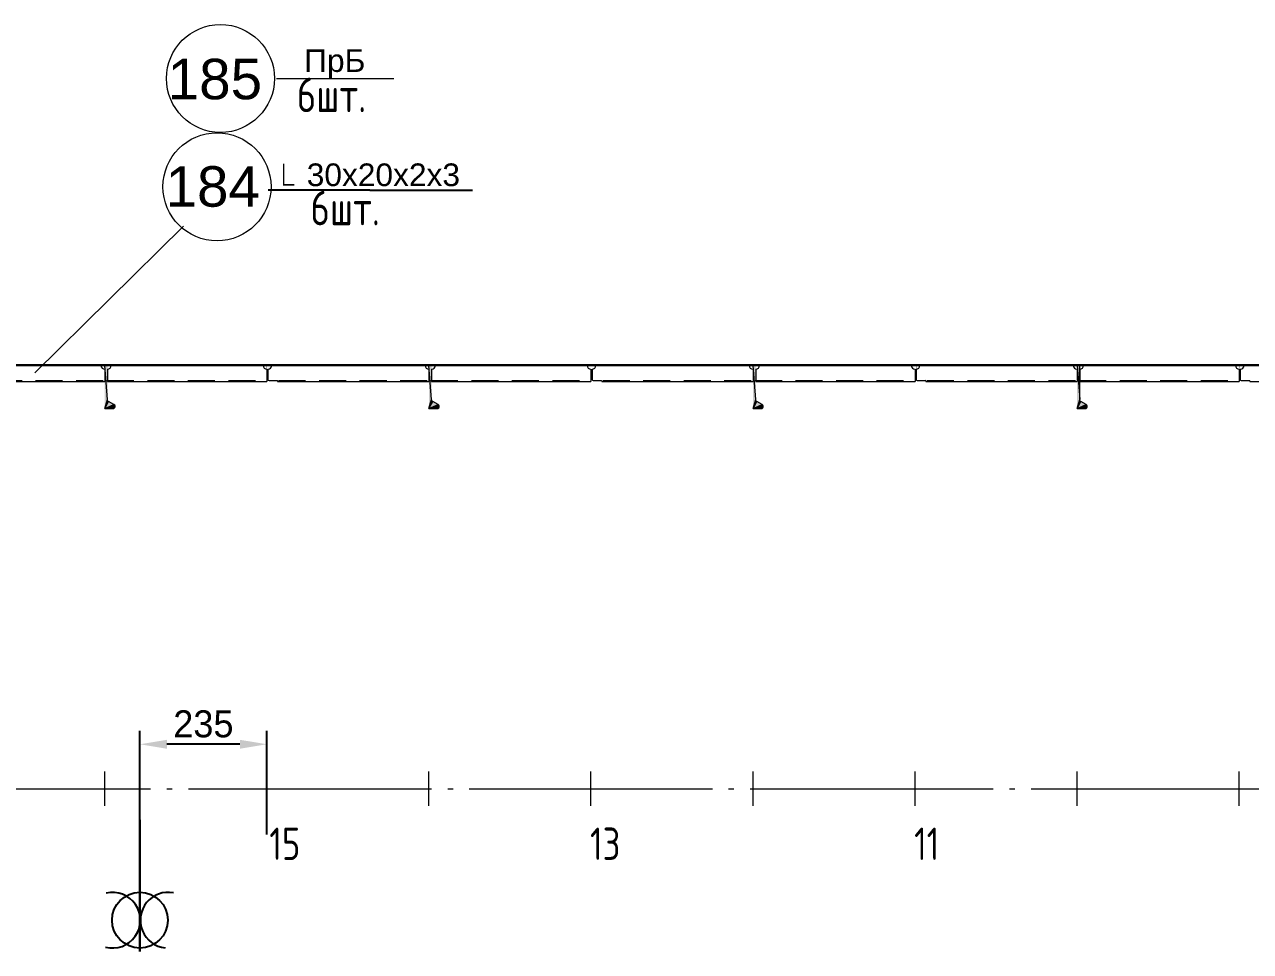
# Model space of a CAD drawing. Header units: millimetres. Extents: x 149544 to 197467, y -3118 to 25363.
# Drawn here: x 174764 to 177033, y 12224 to 13941 of the extents above; entities that cross this region are included whole.
import ezdxf

# ---------------------------------------------------------------- set-up
doc = ezdxf.new("R2010")
doc.units = ezdxf.units.MM
doc.header["$MEASUREMENT"] = 0
for name, pattern in [('K5LT32768', [0]), ('K5LT32769', [0]), ('K5LT32790', [520, 450, -30, 10, -30]), ('K5LT32791', [0]), ('K5LT32795', [75, 50, -25])]:
    doc.linetypes.add(name, pattern=pattern)
doc.layers.add('pen_035', color=1, linetype='Continuous')
doc.layers.add('pen_7', color=1, linetype='Continuous')
doc.styles.add('KTEXTSTYLE', font='GOST_AU.SHX', dxfattribs={"width": 0.96, "height": 5})
doc.styles.add('style5', font='arial.ttf', dxfattribs={"height": 3})
doc.dimstyles.new('PB5', dxfattribs={"dimscale": 20, "dimtxt": 2.5, "dimasz": 2.5, "dimexe": 1.25, "dimexo": 0, "dimtad": 1, "dimdec": 0, "dimlfac": 0.25, "dimtxsty": 'Standard', "dimcen": 2.5, "dimclrd": 7, "dimclre": 7, "dimclrt": 4, "dimadec": 0, "dimazin": 0, "dimtfac": 1, "dimtdec": 0, "dimtmove": 0, "dimatfit": 3, "dimfxl": 1.25, "dimarcsym": 0})

# ---------------------------------------------------------------- blocks, each defined once
blk = doc.blocks.new('U1290')
at = {"layer": 'pen_035', "color": 1, "linetype": 'K5LT32769', "lineweight": 18, "true_color": 0xff0000}
for p in [(-158779, -2012.6), (-158764, -2012.6)]:
    blk.add_line(p, (-158762.3, -2012.2), dxfattribs=at)
blk = doc.blocks.new('U1291')
at = {"layer": 'pen_035', "color": 1, "linetype": 'K5LT32769', "lineweight": 18, "true_color": 0xff0000}
for p in [(-158779, -2012.6), (-158762.3, -2012.2)]:
    blk.add_line(p, (-158760.9, -2011.2), dxfattribs=at)
blk = doc.blocks.new('U1292')
at = {"layer": 'pen_035', "color": 1, "linetype": 'K5LT32769', "lineweight": 18, "true_color": 0xff0000}
for p in [(-158779, -2012.6), (-158760.9, -2011.2)]:
    blk.add_line(p, (-158760.1, -2009.6), dxfattribs=at)
blk = doc.blocks.new('U1293')
at = {"layer": 'pen_035', "color": 1, "linetype": 'K5LT32769', "lineweight": 18, "true_color": 0xff0000}
for p in [(-158779, -2012.6), (-158760.1, -2009.6)]:
    blk.add_line(p, (-158760.1, -2007.9), dxfattribs=at)
blk = doc.blocks.new('U1294')
at = {"layer": 'pen_035', "color": 1, "linetype": 'K5LT32769', "lineweight": 18, "true_color": 0xff0000}
for p in [(-158779, -2012.6), (-158760.1, -2007.9)]:
    blk.add_line(p, (-158760.7, -2006.3), dxfattribs=at)
blk = doc.blocks.new('U1295')
at = {"layer": 'pen_035', "color": 1, "linetype": 'K5LT32769', "lineweight": 18, "true_color": 0xff0000}
for p in [(-158779, -2012.6), (-158760.7, -2006.3)]:
    blk.add_line(p, (-158762, -2005.1), dxfattribs=at)
blk = doc.blocks.new('U1296')
at = {"layer": 'pen_035', "color": 1, "linetype": 'K5LT32769', "lineweight": 18, "true_color": 0xff0000}
for p in [(-158779, -2012.6), (-158762, -2005.1)]:
    blk.add_line(p, (-158772, -1999.4), dxfattribs=at)
blk = doc.blocks.new('U1297')
at = {"layer": 'pen_035', "color": 1, "linetype": 'K5LT32769', "lineweight": 18, "true_color": 0xff0000}
for p in [(-158779, -2012.6), (-158772, -1999.4)]:
    blk.add_line(p, (-158773.1, -1998.5), dxfattribs=at)
blk = doc.blocks.new('U1298')
at = {"layer": 'pen_035', "color": 1, "linetype": 'K5LT32769', "lineweight": 18, "true_color": 0xff0000}
for p in [(-158779, -2012.6), (-158773.1, -1998.5)]:
    blk.add_line(p, (-158773.8, -1997.3), dxfattribs=at)
blk = doc.blocks.new('U1299')
at = {"layer": 'pen_035', "color": 1, "linetype": 'K5LT32769', "lineweight": 18, "true_color": 0xff0000}
for p in [(-158779, -2012.6), (-158773.8, -1997.3)]:
    blk.add_line(p, (-158774, -1995.9), dxfattribs=at)
blk = doc.blocks.new('U1300')
at = {"layer": 'pen_035', "color": 1, "linetype": 'K5LT32769', "lineweight": 18, "true_color": 0xff0000}
blk.add_line((-158779, -2012.6), (-158774, -1995.9), dxfattribs=at)
blk = doc.blocks.new('U1301')
at = {"layer": 'pen_035', "color": 1, "linetype": 'K5LT32769', "lineweight": 18, "true_color": 0xff0000}
for p in [(-158774, -1995.9), (-158774, -1932.6)]:
    blk.add_line(p, (-158779, -1932.6), dxfattribs=at)
blk = doc.blocks.new('U1302')
at = {"layer": 'pen_035', "color": 1, "linetype": 'K5LT32769', "lineweight": 18, "true_color": 0xff0000}
for p, q in [((-158179, -1932.6), (-158174, -1995.9)), ((-158179, -1932.6), (-158174, -1932.6)), ((-158174, -1995.9), (-158174, -1932.6))]:
    blk.add_line(p, q, dxfattribs=at)
blk = doc.blocks.new('U1303')
at = {"layer": 'pen_035', "color": 1, "linetype": 'K5LT32769', "lineweight": 18, "true_color": 0xff0000}
for p in [(-158179, -2012.6), (-158164, -2012.6)]:
    blk.add_line(p, (-158162.3, -2012.2), dxfattribs=at)
blk = doc.blocks.new('U1304')
at = {"layer": 'pen_035', "color": 1, "linetype": 'K5LT32769', "lineweight": 18, "true_color": 0xff0000}
for p in [(-158179, -2012.6), (-158162.3, -2012.2)]:
    blk.add_line(p, (-158160.9, -2011.2), dxfattribs=at)
blk = doc.blocks.new('U1305')
at = {"layer": 'pen_035', "color": 1, "linetype": 'K5LT32769', "lineweight": 18, "true_color": 0xff0000}
for p in [(-158179, -2012.6), (-158160.9, -2011.2)]:
    blk.add_line(p, (-158160.1, -2009.6), dxfattribs=at)
blk = doc.blocks.new('U1306')
at = {"layer": 'pen_035', "color": 1, "linetype": 'K5LT32769', "lineweight": 18, "true_color": 0xff0000}
for p in [(-158179, -2012.6), (-158160.1, -2009.6)]:
    blk.add_line(p, (-158160.1, -2007.9), dxfattribs=at)
blk = doc.blocks.new('U1307')
at = {"layer": 'pen_035', "color": 1, "linetype": 'K5LT32769', "lineweight": 18, "true_color": 0xff0000}
for p in [(-158179, -2012.6), (-158160.1, -2007.9)]:
    blk.add_line(p, (-158160.7, -2006.3), dxfattribs=at)
blk = doc.blocks.new('U1308')
at = {"layer": 'pen_035', "color": 1, "linetype": 'K5LT32769', "lineweight": 18, "true_color": 0xff0000}
for p in [(-158179, -2012.6), (-158160.7, -2006.3)]:
    blk.add_line(p, (-158162, -2005.1), dxfattribs=at)
blk = doc.blocks.new('U1309')
at = {"layer": 'pen_035', "color": 1, "linetype": 'K5LT32769', "lineweight": 18, "true_color": 0xff0000}
for p in [(-158179, -2012.6), (-158162, -2005.1)]:
    blk.add_line(p, (-158172, -1999.4), dxfattribs=at)
blk = doc.blocks.new('U1310')
at = {"layer": 'pen_035', "color": 1, "linetype": 'K5LT32769', "lineweight": 18, "true_color": 0xff0000}
for p in [(-158179, -2012.6), (-158172, -1999.4)]:
    blk.add_line(p, (-158173.1, -1998.5), dxfattribs=at)
blk = doc.blocks.new('U1311')
at = {"layer": 'pen_035', "color": 1, "linetype": 'K5LT32769', "lineweight": 18, "true_color": 0xff0000}
for p in [(-158179, -2012.6), (-158173.1, -1998.5)]:
    blk.add_line(p, (-158173.8, -1997.3), dxfattribs=at)
blk = doc.blocks.new('U1312')
at = {"layer": 'pen_035', "color": 1, "linetype": 'K5LT32769', "lineweight": 18, "true_color": 0xff0000}
for p in [(-158179, -2012.6), (-158173.8, -1997.3)]:
    blk.add_line(p, (-158174, -1995.9), dxfattribs=at)
blk = doc.blocks.new('U1313')
at = {"layer": 'pen_035', "color": 1, "linetype": 'K5LT32769', "lineweight": 18, "true_color": 0xff0000}
blk.add_line((-158179, -2012.6), (-158174, -1995.9), dxfattribs=at)
blk = doc.blocks.new('U1326')
at = {"layer": 'pen_035', "color": 1, "linetype": 'K5LT32769', "lineweight": 18, "true_color": 0xff0000}
for p in [(-159979, -2012.6), (-159964, -2012.6)]:
    blk.add_line(p, (-159962.3, -2012.2), dxfattribs=at)
blk = doc.blocks.new('U1327')
at = {"layer": 'pen_035', "color": 1, "linetype": 'K5LT32769', "lineweight": 18, "true_color": 0xff0000}
for p in [(-159979, -2012.6), (-159962.3, -2012.2)]:
    blk.add_line(p, (-159960.9, -2011.2), dxfattribs=at)
blk = doc.blocks.new('U1328')
at = {"layer": 'pen_035', "color": 1, "linetype": 'K5LT32769', "lineweight": 18, "true_color": 0xff0000}
for p in [(-159979, -2012.6), (-159960.9, -2011.2)]:
    blk.add_line(p, (-159960.1, -2009.6), dxfattribs=at)
blk = doc.blocks.new('U1329')
at = {"layer": 'pen_035', "color": 1, "linetype": 'K5LT32769', "lineweight": 18, "true_color": 0xff0000}
for p in [(-159979, -2012.6), (-159960.1, -2009.6)]:
    blk.add_line(p, (-159960.1, -2007.9), dxfattribs=at)
blk = doc.blocks.new('U1330')
at = {"layer": 'pen_035', "color": 1, "linetype": 'K5LT32769', "lineweight": 18, "true_color": 0xff0000}
for p in [(-159979, -2012.6), (-159960.1, -2007.9)]:
    blk.add_line(p, (-159960.7, -2006.3), dxfattribs=at)
blk = doc.blocks.new('U1331')
at = {"layer": 'pen_035', "color": 1, "linetype": 'K5LT32769', "lineweight": 18, "true_color": 0xff0000}
for p in [(-159979, -2012.6), (-159960.7, -2006.3)]:
    blk.add_line(p, (-159962, -2005.1), dxfattribs=at)
blk = doc.blocks.new('U1332')
at = {"layer": 'pen_035', "color": 1, "linetype": 'K5LT32769', "lineweight": 18, "true_color": 0xff0000}
for p in [(-159979, -2012.6), (-159962, -2005.1)]:
    blk.add_line(p, (-159972, -1999.4), dxfattribs=at)
blk = doc.blocks.new('U1333')
at = {"layer": 'pen_035', "color": 1, "linetype": 'K5LT32769', "lineweight": 18, "true_color": 0xff0000}
for p in [(-159979, -2012.6), (-159972, -1999.4)]:
    blk.add_line(p, (-159973.1, -1998.5), dxfattribs=at)
blk = doc.blocks.new('U1334')
at = {"layer": 'pen_035', "color": 1, "linetype": 'K5LT32769', "lineweight": 18, "true_color": 0xff0000}
for p in [(-159979, -2012.6), (-159973.1, -1998.5)]:
    blk.add_line(p, (-159973.8, -1997.3), dxfattribs=at)
blk = doc.blocks.new('U1335')
at = {"layer": 'pen_035', "color": 1, "linetype": 'K5LT32769', "lineweight": 18, "true_color": 0xff0000}
for p in [(-159979, -2012.6), (-159973.8, -1997.3)]:
    blk.add_line(p, (-159974, -1995.9), dxfattribs=at)
blk = doc.blocks.new('U1336')
at = {"layer": 'pen_035', "color": 1, "linetype": 'K5LT32769', "lineweight": 18, "true_color": 0xff0000}
blk.add_line((-159979, -2012.6), (-159974, -1995.9), dxfattribs=at)
blk = doc.blocks.new('U1337')
at = {"layer": 'pen_035', "color": 1, "linetype": 'K5LT32769', "lineweight": 18, "true_color": 0xff0000}
for p in [(-159974, -1995.9), (-159974, -1932.6)]:
    blk.add_line(p, (-159979, -1932.6), dxfattribs=at)
blk = doc.blocks.new('U1362')
at = {"layer": 'pen_035', "color": 1, "linetype": 'K5LT32769', "lineweight": 18, "true_color": 0xff0000}
for p in [(-159379, -2012.6), (-159364, -2012.6)]:
    blk.add_line(p, (-159362.3, -2012.2), dxfattribs=at)
blk = doc.blocks.new('U1363')
at = {"layer": 'pen_035', "color": 1, "linetype": 'K5LT32769', "lineweight": 18, "true_color": 0xff0000}
for p in [(-159379, -2012.6), (-159362.3, -2012.2)]:
    blk.add_line(p, (-159360.9, -2011.2), dxfattribs=at)
blk = doc.blocks.new('U1364')
at = {"layer": 'pen_035', "color": 1, "linetype": 'K5LT32769', "lineweight": 18, "true_color": 0xff0000}
for p in [(-159379, -2012.6), (-159360.9, -2011.2)]:
    blk.add_line(p, (-159360.1, -2009.6), dxfattribs=at)
blk = doc.blocks.new('U1365')
at = {"layer": 'pen_035', "color": 1, "linetype": 'K5LT32769', "lineweight": 18, "true_color": 0xff0000}
for p in [(-159379, -2012.6), (-159360.1, -2009.6)]:
    blk.add_line(p, (-159360.1, -2007.9), dxfattribs=at)
blk = doc.blocks.new('U1366')
at = {"layer": 'pen_035', "color": 1, "linetype": 'K5LT32769', "lineweight": 18, "true_color": 0xff0000}
for p in [(-159379, -2012.6), (-159360.1, -2007.9)]:
    blk.add_line(p, (-159360.7, -2006.3), dxfattribs=at)
blk = doc.blocks.new('U1367')
at = {"layer": 'pen_035', "color": 1, "linetype": 'K5LT32769', "lineweight": 18, "true_color": 0xff0000}
for p in [(-159379, -2012.6), (-159360.7, -2006.3)]:
    blk.add_line(p, (-159362, -2005.1), dxfattribs=at)
blk = doc.blocks.new('U1368')
at = {"layer": 'pen_035', "color": 1, "linetype": 'K5LT32769', "lineweight": 18, "true_color": 0xff0000}
for p in [(-159379, -2012.6), (-159362, -2005.1)]:
    blk.add_line(p, (-159372, -1999.4), dxfattribs=at)
blk = doc.blocks.new('U1369')
at = {"layer": 'pen_035', "color": 1, "linetype": 'K5LT32769', "lineweight": 18, "true_color": 0xff0000}
for p in [(-159379, -2012.6), (-159372, -1999.4)]:
    blk.add_line(p, (-159373.1, -1998.5), dxfattribs=at)
blk = doc.blocks.new('U1370')
at = {"layer": 'pen_035', "color": 1, "linetype": 'K5LT32769', "lineweight": 18, "true_color": 0xff0000}
for p in [(-159379, -2012.6), (-159373.1, -1998.5)]:
    blk.add_line(p, (-159373.8, -1997.3), dxfattribs=at)
blk = doc.blocks.new('U1371')
at = {"layer": 'pen_035', "color": 1, "linetype": 'K5LT32769', "lineweight": 18, "true_color": 0xff0000}
for p in [(-159379, -2012.6), (-159373.8, -1997.3)]:
    blk.add_line(p, (-159374, -1995.9), dxfattribs=at)
blk = doc.blocks.new('U1372')
at = {"layer": 'pen_035', "color": 1, "linetype": 'K5LT32769', "lineweight": 18, "true_color": 0xff0000}
blk.add_line((-159379, -2012.6), (-159374, -1995.9), dxfattribs=at)
blk = doc.blocks.new('U1373')
at = {"layer": 'pen_035', "color": 1, "linetype": 'K5LT32769', "lineweight": 18, "true_color": 0xff0000}
for p in [(-159374, -1995.9), (-159374, -1932.6)]:
    blk.add_line(p, (-159379, -1932.6), dxfattribs=at)
blk = doc.blocks.new('*D3253')
at = {"color": 7, "lineweight": -2}
for p, q in [((174977.2, 12224.3), (174977.2, 12633.1)), ((175212.2, 12441.2), (175212.2, 12633.1)), ((175162.2, 12608.1), (175027.2, 12608.1))]:
    blk.add_line(p, q, dxfattribs=at)
at = {"color": 7}
for points in [[(175027.2, 12616.4), (175027.2, 12599.8), (174977.2, 12608.1)], [(175162.2, 12616.4), (175162.2, 12599.8), (175212.2, 12608.1)]]:
    blk.add_solid(points, dxfattribs=at)
at = {"layer": 'Defpoints', "color": 0}
for p in [(174977.2, 12608.1), (175212.2, 12441.2), (174977.2, 12224.3)]:
    blk.add_point(p, dxfattribs=at)
at = {"color": 4, "insert": (175094.7, 12645.6), "char_height": 50, "attachment_point": 5}
blk.add_mtext('235', dxfattribs=at)

msp = doc.modelspace()

# ---------------------------------------------------------------- hatches: boundary and pattern name
for points in [[(174912.2, 13309.8), (174917.2, 13309.8), (174917.2, 13246.5), (174917.4, 13245.1), (174918.1, 13243.9), (174919.2, 13243), (174929.2, 13237.2), (174930.5, 13236.1), (174931.1, 13234.5), (174931.1, 13232.7), (174930.3, 13231.2), (174928.9, 13230.1), (174927.2, 13229.8), (174912.2, 13229.8)], [(175512.2, 13309.8), (175517.2, 13309.8), (175517.2, 13246.5), (175517.4, 13245.1), (175518.1, 13243.9), (175519.2, 13243), (175529.2, 13237.2), (175530.5, 13236.1), (175531.1, 13234.5), (175531.1, 13232.7), (175530.3, 13231.2), (175528.9, 13230.1), (175527.2, 13229.8), (175512.2, 13229.8)], [(176112.2, 13309.8), (176117.2, 13309.8), (176117.2, 13246.5), (176117.4, 13245.1), (176118.1, 13243.9), (176119.2, 13243), (176129.2, 13237.2), (176130.5, 13236.1), (176131.1, 13234.5), (176131.1, 13232.7), (176130.3, 13231.2), (176128.9, 13230.1), (176127.2, 13229.8), (176112.2, 13229.8)], [(176712.2, 13309.8), (176717.2, 13309.8), (176717.2, 13246.5), (176717.4, 13245.1), (176718.1, 13243.9), (176719.2, 13243), (176729.2, 13237.2), (176730.5, 13236.1), (176731.1, 13234.5), (176731.1, 13232.7), (176730.3, 13231.2), (176728.9, 13230.1), (176727.2, 13229.8), (176712.2, 13229.8)]]:
    msp.add_hatch(color=0).paths.add_polyline_path(points)

# ---------------------------------------------------------------- linework, layer by layer
at = {"color": 0, "linetype": 'K5LT32768', "lineweight": 18}
for p, q in [((175447.2, 13840.7), (175229.8, 13840.7)), ((174782.5, 13296.1), (175057.8, 13568)), ((174912.2, 12493.8), (174912.2, 12557.8)), ((175212.2, 12493.8), (175212.2, 12557.8)), ((175512.2, 12493.8), (175512.2, 12557.8)), ((175812.2, 12493.8), (175812.2, 12557.8)), ((176112.2, 12493.8), (176112.2, 12557.8)), ((176412.2, 12493.8), (176412.2, 12557.8)), ((176712.2, 12493.8), (176712.2, 12557.8)), ((177012.2, 12493.8), (177012.2, 12557.8))]:
    msp.add_line(p, q, dxfattribs=at)
at = {"color": 7}
msp.add_line((175402.9, 13634.5), (175214.6, 13634.5), dxfattribs=at)
msp.add_line((175402.9, 13634.5), (175592.9, 13634.5))
at = {"color": 0, "linetype": 'K5LT32791', "lineweight": 18}
for p, q in [((172987, 13311.8), (175712.2, 13311.8)), ((172987, 13309.8), (175712.2, 13309.8)), ((175712.2, 13311.8), (179738.1, 13311.8)), ((175712.2, 13309.8), (179738.1, 13309.8))]:
    msp.add_line(p, q, dxfattribs=at)
at = {"color": 0, "linetype": 'K5LT32769', "lineweight": 18}
for p, q in [((174912.2, 13302.8), (174912.2, 13279.8)), ((174917.2, 13302.8), (174917.2, 13279.8)), ((175212.2, 13302.8), (175212.2, 13279.8)), ((175214.2, 13302.8), (175214.2, 13283.8)), ((175512.2, 13302.8), (175512.2, 13279.8)), ((175517.2, 13302.8), (175517.2, 13279.8)), ((175812.2, 13302.8), (175812.2, 13279.8)), ((175814.2, 13302.8), (175814.2, 13283.8)), ((176112.2, 13302.8), (176112.2, 13279.8)), ((176117.2, 13302.8), (176117.2, 13279.8)), ((176412.2, 13302.8), (176412.2, 13279.8)), ((176414.2, 13302.8), (176414.2, 13283.8)), ((176712.2, 13302.8), (176712.2, 13279.8)), ((176717.2, 13302.8), (176717.2, 13279.8)), ((177012.2, 13302.8), (177012.2, 13279.8)), ((177014.2, 13302.8), (177014.2, 13283.8)), ((174632.2, 13279.8), (174912.2, 13279.8)), ((174917.2, 13279.8), (175212.2, 13279.8)), ((175216.2, 13281.8), (175231.2, 13281.8)), ((175232.2, 13280.8), (175232.2, 13279.8)), ((175232.2, 13279.8), (175512.2, 13279.8)), ((175517.2, 13279.8), (175812.2, 13279.8)), ((175816.2, 13281.8), (175831.2, 13281.8)), ((175832.2, 13280.8), (175832.2, 13279.8)), ((175832.2, 13279.8), (176112.2, 13279.8)), ((176117.2, 13279.8), (176412.2, 13279.8)), ((176416.2, 13281.8), (176431.2, 13281.8)), ((176432.2, 13280.8), (176432.2, 13279.8)), ((176432.2, 13279.8), (176712.2, 13279.8)), ((176717.2, 13279.8), (177012.2, 13279.8)), ((177016.2, 13281.8), (177031.2, 13281.8)), ((177032.2, 13280.8), (177032.2, 13279.8)), ((177032.2, 13279.8), (177312.2, 13279.8))]:
    msp.add_line(p, q, dxfattribs=at)
at = {"color": 0, "linetype": 'K5LT32795', "lineweight": 18}
for p, q in [((174634, 13281.8), (174913.4, 13281.8)), ((174916, 13281.8), (175213.4, 13281.8)), ((175234, 13281.8), (175513.4, 13281.8)), ((175516, 13281.8), (175813.4, 13281.8)), ((175834, 13281.8), (176113.4, 13281.8)), ((176116, 13281.8), (176413.4, 13281.8)), ((176434, 13281.8), (176713.4, 13281.8)), ((176716, 13281.8), (177013.4, 13281.8))]:
    msp.add_line(p, q, dxfattribs=at)
at = {"color": 0, "linetype": 'K5LT32790', "lineweight": 18}
msp.add_line((172987, 12525.8), (180142.2, 12525.8), dxfattribs=at)
at = {"color": 2}
msp.add_line((174977.2, 12468.3), (174977.2, 12224.3), dxfattribs=at)
at = {"const_width": 3}
msp.add_lwpolyline([(175243.3, 13683.7), (175243.3, 13644.4), (175262.9, 13644.4)], dxfattribs=at)
at = {"color": 0, "linetype": 'K5LT32769', "const_width": 0.18}
for points in [[(175212.2, 13309.8), (175213.2, 13309.8), (175213.9, 13309.5), (175214.2, 13308.8), (175214.2, 13283.8), (175214.5, 13282.8), (175215.2, 13282), (175216.2, 13281.8), (175231.2, 13281.8), (175231.9, 13281.5), (175232.2, 13280.8), (175232.2, 13279.8), (175212.2, 13279.8), (175212.2, 13309.8)], [(175812.2, 13309.8), (175813.2, 13309.8), (175813.9, 13309.5), (175814.2, 13308.8), (175814.2, 13283.8), (175814.5, 13282.8), (175815.2, 13282), (175816.2, 13281.8), (175831.2, 13281.8), (175831.9, 13281.5), (175832.2, 13280.8), (175832.2, 13279.8), (175812.2, 13279.8), (175812.2, 13309.8)], [(176412.2, 13309.8), (176413.2, 13309.8), (176413.9, 13309.5), (176414.2, 13308.8), (176414.2, 13283.8), (176414.5, 13282.8), (176415.2, 13282), (176416.2, 13281.8), (176431.2, 13281.8), (176431.9, 13281.5), (176432.2, 13280.8), (176432.2, 13279.8), (176412.2, 13279.8), (176412.2, 13309.8)], [(177012.2, 13309.8), (177013.2, 13309.8), (177013.9, 13309.5), (177014.2, 13308.8), (177014.2, 13283.8), (177014.5, 13282.8), (177015.2, 13282), (177016.2, 13281.8), (177031.2, 13281.8), (177031.9, 13281.5), (177032.2, 13280.8), (177032.2, 13279.8), (177012.2, 13279.8), (177012.2, 13309.8)]]:
    msp.add_lwpolyline(points, dxfattribs=at)
at = {"color": 0, "linetype": 'K5LT32768', "lineweight": 18}
for centre in [(175126.3, 13841.3), (175119.9, 13640.7)]:
    msp.add_circle(centre, 100, dxfattribs=at)
at = {"color": 2}
msp.add_circle((174977.2, 12282.3), 51.6, dxfattribs=at)
at = {"color": 0, "linetype": 'K5LT32769', "lineweight": 18}
for centre, radius, start, end in [((174912.2, 13309.8), 7, 180, 270), ((174917.2, 13309.8), 7, 270, 0), ((175212.2, 13309.8), 7, 180, 270), ((175214.2, 13309.8), 7, 270, 0), ((175512.2, 13309.8), 7, 180, 270), ((175517.2, 13309.8), 7, 270, 0), ((175812.2, 13309.8), 7, 180, 270), ((175814.2, 13309.8), 7, 270, 0), ((176112.2, 13309.8), 7, 180, 270), ((176117.2, 13309.8), 7, 270, 0), ((176412.2, 13309.8), 7, 180, 270), ((176414.2, 13309.8), 7, 270, 0), ((176712.2, 13309.8), 7, 180, 270), ((176717.2, 13309.8), 7, 270, 0), ((177012.2, 13309.8), 7, 180, 270), ((177014.2, 13309.8), 7, 270, 0), ((175216.2, 13283.8), 2, 180, 270), ((175231.2, 13280.8), 1, 0, 90), ((175816.2, 13283.8), 2, 180, 270), ((175831.2, 13280.8), 1, 0, 90), ((176416.2, 13283.8), 2, 180, 270), ((176431.2, 13280.8), 1, 0, 90), ((177016.2, 13283.8), 2, 180, 270), ((177031.2, 13280.8), 1, 0, 90)]:
    msp.add_arc(centre, radius, start, end, dxfattribs=at)
at = {"color": 2}
for centre, start, end in [((174926.4, 12282.3), 255.386, 103.2462), ((175029.6, 12282.3), 79.3566, 263.7777)]:
    msp.add_arc(centre, 51.6, start, end, dxfattribs=at)

# ---------------------------------------------------------------- block references
at = {"color": 0}
for name in ['U1337', 'U1373', 'U1301', 'U1302', 'U1335', 'U1336', 'U1334', 'U1333', 'U1332', 'U1331', 'U1330', 'U1329', 'U1328', 'U1371', 'U1372', 'U1370', 'U1369', 'U1368', 'U1367', 'U1366', 'U1365', 'U1364', 'U1299', 'U1300', 'U1298', 'U1297', 'U1296', 'U1295', 'U1294', 'U1293', 'U1292', 'U1312', 'U1313', 'U1311', 'U1310', 'U1309', 'U1308', 'U1307', 'U1306', 'U1305', 'U1327', 'U1326', 'U1363', 'U1362', 'U1291', 'U1290', 'U1304', 'U1303']:
    msp.add_blockref(name, (334891.2, 15242.4), dxfattribs=at)

# ---------------------------------------------------------------- texts
at = {"color": 0, "char_height": 2.5, "attachment_point": 1, "style": 'KTEXTSTYLE'}
for s, insert in [('{\\H25.6x;\\W0.965;\\C4;6шт.}', (175267.5, 13842.9)), ('{\\H25.6x;\\W0.965;\\C4;6шт.}', (175292.8, 13633.4)), ('{\\H24x;\\W0.965;\\C6;15}', (175216.8, 12453.8)), ('{\\H24x;\\W0.965;\\C6;13}', (175810.5, 12453.8)), ('{\\H24x;\\W0.965;\\C6;11}', (176410.5, 12453.8))]:
    msp.add_mtext(s, dxfattribs=dict(at, insert=insert))
at = {"layer": 'pen_7', "color": 0, "style": 'style5'}
for s, p in [('ПрБ', (175281.3, 13853.4)), ('30х20х2х3', (175286, 13641.9))]:
    msp.add_text(s, height=42, dxfattribs=at).set_placement(p)
at = {"layer": 'pen_7', "color": 2, "style": 'style5'}
for s, p in [('185', (175028.6, 13802.8)), ('184', (175024.6, 13603.8))]:
    msp.add_text(s, height=75, dxfattribs=at).set_placement(p)

# ---------------------------------------------------------------- dimensions: what is measured, and where the dimension line sits
at = {"color": 2}
dim = msp.add_linear_dim(base=(174977.2, 12608.1), p1=(175212.2, 12441.2), p2=(174977.2, 12224.3), text='235', dimstyle='PB5', dxfattribs=at)
dim.commit()
dim.dimension.update_dxf_attribs({"geometry": '*D3253', "text_midpoint": (175094.7, 12608.1), "dimtype": 160})

doc.saveas('drawing.dxf')
